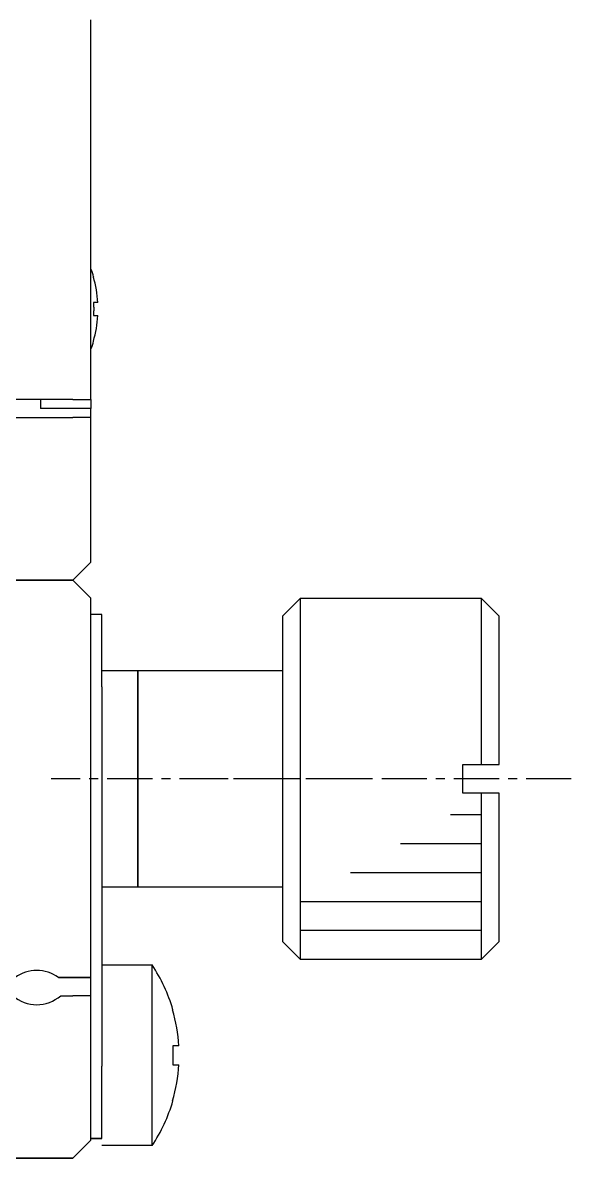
# Model space of a CAD drawing. Extents: x 102 to 333, y 47 to 271.
# Drawn here: x 317.56 to 332.75, y 96.2 to 127.63 of the extents above; entities that cross this region are included whole.
import ezdxf

# ---------------------------------------------------------------- set-up
doc = ezdxf.new("R2010")
doc.units = 0
doc.linetypes.add('CENTER', pattern=[2, 1.25, -0.25, 0.25, -0.25])
doc.layers.get('0').update_dxf_attribs({"linetype": 'CONTINUOUS'})
doc.layers.add('CENTER', color=1, linetype='CENTER')

msp = doc.modelspace()

# ---------------------------------------------------------------- linework, layer by layer
at = {"color": 7, "linetype": 'CONTINUOUS'}
for p, q in [((319.448, 117.201), (319.448, 127.701)), ((319.522, 120.589), (319.518, 120.587)), ((319.522, 120.589), (319.518, 120.587)), ((319.638, 119.881), (319.518, 119.881)), ((319.638, 119.881), (319.518, 119.881)), ((319.518, 119.521), (319.638, 119.521)), ((319.518, 118.814), (319.522, 118.812)), ((318.948, 117.201), (302.948, 117.201)), ((318.048, 117.201), (318.048, 116.951)), ((319.448, 116.951), (318.048, 116.951)), ((318.948, 117.201), (319.448, 117.201)), ((319.448, 117.201), (319.448, 116.951)), ((319.448, 116.701), (319.448, 116.951)), ((302.948, 116.701), (318.948, 116.701)), ((319.448, 116.701), (318.948, 116.701)), ((319.448, 112.701), (319.448, 116.701)), ((318.948, 112.201), (319.298, 112.551)), ((319.298, 112.551), (318.948, 112.201)), ((319.448, 112.701), (319.198, 112.451)), ((319.198, 112.451), (319.448, 112.701)), ((318.948, 112.201), (269.948, 112.201)), ((269.948, 112.201), (318.948, 112.201)), ((319.198, 112.451), (318.948, 112.201)), ((318.948, 112.201), (319.198, 112.451)), ((318.948, 112.201), (319.198, 111.951)), ((319.448, 111.701), (319.198, 111.951)), ((319.448, 101.201), (319.448, 111.701)), ((324.748, 111.201), (325.248, 111.701)), ((325.248, 111.701), (330.248, 111.701)), ((325.248, 106.701), (325.248, 111.701)), ((330.248, 111.701), (330.248, 107.101)), ((330.248, 111.701), (330.748, 111.201)), ((319.748, 111.251), (319.448, 111.251)), ((319.748, 109.251), (319.748, 111.251)), ((324.748, 111.201), (324.748, 106.701)), ((330.748, 107.101), (330.748, 111.201)), ((319.748, 109.701), (320.748, 109.701)), ((320.748, 109.701), (320.748, 106.701)), ((320.748, 106.701), (320.748, 109.701)), ((320.748, 109.701), (324.748, 109.701)), ((319.748, 109.251), (319.748, 100.126)), ((329.748, 107.101), (330.248, 107.101)), ((329.748, 106.301), (329.748, 107.101)), ((330.248, 107.101), (330.748, 107.101)), ((320.748, 106.701), (320.748, 103.701)), ((320.748, 103.701), (320.748, 106.701)), ((324.748, 106.701), (324.748, 102.201)), ((325.248, 101.701), (325.248, 106.701)), ((330.248, 106.301), (329.748, 106.301)), ((330.748, 106.301), (330.248, 106.301)), ((330.248, 106.301), (330.248, 101.701)), ((330.748, 102.201), (330.748, 106.301)), ((320.748, 103.701), (319.748, 103.701)), ((324.748, 103.701), (320.748, 103.701)), ((325.248, 101.701), (324.748, 102.201)), ((330.748, 102.201), (330.248, 101.701)), ((319.748, 101.551), (321.14, 101.551)), ((321.14, 96.551), (321.14, 101.551)), ((330.248, 101.701), (325.248, 101.701)), ((318.548, 101.201), (318.948, 101.201)), ((318.948, 101.201), (318.548, 101.201)), ((319.448, 101.201), (318.948, 101.201)), ((318.948, 101.201), (319.448, 101.201)), ((319.448, 100.701), (319.448, 101.201)), ((318.61, 100.701), (318.948, 100.701)), ((319.448, 100.701), (318.948, 100.701)), ((319.448, 96.701), (319.448, 100.701)), ((321.718, 100.313), (321.711, 100.309)), ((321.718, 100.313), (321.711, 100.309)), ((319.748, 100.126), (319.748, 98.751)), ((321.883, 99.311), (321.711, 99.311)), ((321.883, 99.311), (321.711, 99.311)), ((319.748, 96.751), (319.748, 98.751)), ((321.711, 98.791), (321.883, 98.791)), ((321.711, 97.792), (321.718, 97.789)), ((319.448, 96.701), (319.198, 96.451)), ((319.198, 96.451), (319.448, 96.701)), ((319.748, 96.751), (319.448, 96.751)), ((319.448, 96.751), (319.748, 96.751)), ((321.14, 96.551), (319.748, 96.551)), ((318.948, 96.201), (309.448, 96.201)), ((309.448, 96.201), (318.948, 96.201)), ((318.948, 96.201), (319.198, 96.451)), ((319.198, 96.451), (318.948, 96.201))]:
    msp.add_line(p, q, dxfattribs=at)
at = {"color": 3, "linetype": 'CONTINUOUS'}
for p, q in [((330.248, 105.701), (329.405, 105.701)), ((330.248, 104.901), (328.019, 104.901)), ((330.248, 104.101), (326.634, 104.101)), ((330.248, 103.301), (325.248, 103.301)), ((330.248, 102.501), (325.248, 102.501))]:
    msp.add_line(p, q, dxfattribs=at)
at = {"color": 7, "linetype": 'CONTINUOUS'}
for points in [[(319.517, 119.881, 0), (319.517, 119.877, 0), (319.519, 119.875, 0), (319.519, 119.871, 0), (319.519, 119.869, 0), (319.519, 119.867, 0), (319.519, 119.863, 0), (319.519, 119.861, 0), (319.519, 119.857, 0), (319.519, 119.855, 0), (319.519, 119.853, 0), (319.519, 119.849, 0), (319.519, 119.847, 0), (319.519, 119.843, 0), (319.519, 119.841, 0), (319.519, 119.839, 0), (319.519, 119.835, 0), (319.519, 119.833, 0), (319.519, 119.829, 0), (319.521, 119.827, 0), (319.521, 119.825, 0), (319.521, 119.821, 0), (319.521, 119.819, 0), (319.521, 119.815, 0), (319.521, 119.813, 0), (319.521, 119.811, 0), (319.521, 119.807, 0), (319.521, 119.805, 0), (319.521, 119.801, 0), (319.521, 119.799, 0), (319.521, 119.797, 0), (319.521, 119.793, 0), (319.521, 119.791, 0), (319.521, 119.787, 0), (319.521, 119.785, 0), (319.521, 119.783, 0), (319.521, 119.779, 0), (319.521, 119.777, 0), (319.521, 119.773, 0), (319.521, 119.771, 0), (319.521, 119.767, 0), (319.521, 119.765, 0), (319.521, 119.763, 0), (319.521, 119.759, 0), (319.521, 119.757, 0), (319.521, 119.753, 0), (319.523, 119.751, 0), (319.523, 119.749, 0), (319.523, 119.745, 0), (319.523, 119.743, 0), (319.523, 119.739, 0), (319.523, 119.737, 0), (319.523, 119.735, 0), (319.523, 119.731, 0), (319.523, 119.729, 0), (319.523, 119.725, 0), (319.523, 119.723, 0), (319.523, 119.721, 0), (319.523, 119.717, 0), (319.523, 119.715, 0), (319.523, 119.711, 0), (319.523, 119.709, 0), (319.523, 119.707, 0), (319.523, 119.703, 0), (319.523, 119.701, 0), (319.523, 119.697, 0), (319.523, 119.695, 0), (319.523, 119.691, 0), (319.523, 119.689, 0), (319.523, 119.687, 0), (319.523, 119.683, 0), (319.523, 119.681, 0), (319.523, 119.677, 0), (319.523, 119.675, 0), (319.523, 119.673, 0), (319.523, 119.669, 0), (319.523, 119.667, 0), (319.523, 119.663, 0), (319.523, 119.661, 0), (319.523, 119.659, 0), (319.523, 119.655, 0), (319.523, 119.653, 0), (319.523, 119.649, 0), (319.521, 119.647, 0), (319.521, 119.645, 0), (319.521, 119.641, 0), (319.521, 119.639, 0), (319.521, 119.635, 0), (319.521, 119.633, 0), (319.521, 119.631, 0), (319.521, 119.627, 0), (319.521, 119.625, 0), (319.521, 119.621, 0), (319.521, 119.619, 0), (319.521, 119.617, 0), (319.521, 119.613, 0), (319.521, 119.611, 0), (319.521, 119.607, 0), (319.521, 119.605, 0), (319.521, 119.601, 0), (319.521, 119.599, 0), (319.521, 119.597, 0), (319.521, 119.593, 0), (319.521, 119.591, 0), (319.521, 119.587, 0), (319.521, 119.585, 0), (319.521, 119.583, 0), (319.521, 119.579, 0), (319.521, 119.577, 0), (319.521, 119.573, 0), (319.519, 119.571, 0), (319.519, 119.569, 0), (319.519, 119.565, 0), (319.519, 119.563, 0), (319.519, 119.559, 0), (319.519, 119.557, 0), (319.519, 119.555, 0), (319.519, 119.551, 0), (319.519, 119.549, 0), (319.519, 119.545, 0), (319.519, 119.543, 0), (319.519, 119.541, 0), (319.519, 119.537, 0), (319.519, 119.535, 0), (319.519, 119.531, 0), (319.519, 119.529, 0), (319.519, 119.527, 0), (319.517, 119.523, 0), (319.517, 119.521, 0)], [(321.711, 99.311, 0), (321.711, 99.307, 0), (321.711, 99.303, 0), (321.711, 99.299, 0), (321.711, 99.295, 0), (321.711, 99.291, 0), (321.713, 99.286, 0), (321.713, 99.282, 0), (321.713, 99.278, 0), (321.713, 99.274, 0), (321.713, 99.27, 0), (321.713, 99.266, 0), (321.713, 99.262, 0), (321.713, 99.258, 0), (321.713, 99.254, 0), (321.713, 99.25, 0), (321.713, 99.246, 0), (321.713, 99.242, 0), (321.715, 99.238, 0), (321.715, 99.234, 0), (321.715, 99.23, 0), (321.715, 99.226, 0), (321.715, 99.221, 0), (321.715, 99.217, 0), (321.715, 99.213, 0), (321.715, 99.209, 0), (321.715, 99.205, 0), (321.715, 99.201, 0), (321.715, 99.197, 0), (321.715, 99.193, 0), (321.715, 99.189, 0), (321.715, 99.185, 0), (321.715, 99.181, 0), (321.717, 99.177, 0), (321.717, 99.173, 0), (321.717, 99.169, 0), (321.717, 99.165, 0), (321.717, 99.161, 0), (321.717, 99.156, 0), (321.717, 99.152, 0), (321.717, 99.148, 0), (321.717, 99.144, 0), (321.717, 99.14, 0), (321.717, 99.136, 0), (321.717, 99.132, 0), (321.717, 99.128, 0), (321.717, 99.124, 0), (321.717, 99.12, 0), (321.717, 99.116, 0), (321.717, 99.112, 0), (321.717, 99.108, 0), (321.717, 99.104, 0), (321.717, 99.1, 0), (321.717, 99.096, 0), (321.717, 99.091, 0), (321.717, 99.087, 0), (321.717, 99.083, 0), (321.717, 99.079, 0), (321.717, 99.075, 0), (321.717, 99.071, 0), (321.717, 99.067, 0), (321.717, 99.063, 0), (321.717, 99.059, 0), (321.717, 99.055, 0), (321.717, 99.051, 0), (321.717, 99.047, 0), (321.717, 99.043, 0), (321.717, 99.039, 0), (321.717, 99.035, 0), (321.717, 99.03, 0), (321.717, 99.026, 0), (321.717, 99.022, 0), (321.717, 99.018, 0), (321.717, 99.014, 0), (321.717, 99.01, 0), (321.717, 99.006, 0), (321.717, 99.002, 0), (321.717, 98.998, 0), (321.717, 98.994, 0), (321.717, 98.99, 0), (321.717, 98.986, 0), (321.717, 98.982, 0), (321.717, 98.978, 0), (321.717, 98.974, 0), (321.717, 98.97, 0), (321.717, 98.965, 0), (321.717, 98.961, 0), (321.717, 98.957, 0), (321.717, 98.953, 0), (321.717, 98.949, 0), (321.717, 98.945, 0), (321.717, 98.941, 0), (321.717, 98.937, 0), (321.717, 98.933, 0), (321.717, 98.929, 0), (321.717, 98.925, 0), (321.715, 98.921, 0), (321.715, 98.917, 0), (321.715, 98.913, 0), (321.715, 98.909, 0), (321.715, 98.905, 0), (321.715, 98.9, 0), (321.715, 98.896, 0), (321.715, 98.892, 0), (321.715, 98.888, 0), (321.715, 98.884, 0), (321.715, 98.88, 0), (321.715, 98.876, 0), (321.715, 98.872, 0), (321.715, 98.868, 0), (321.715, 98.864, 0), (321.713, 98.86, 0), (321.713, 98.856, 0), (321.713, 98.852, 0), (321.713, 98.848, 0), (321.713, 98.844, 0), (321.713, 98.84, 0), (321.713, 98.835, 0), (321.713, 98.831, 0), (321.713, 98.827, 0), (321.713, 98.823, 0), (321.713, 98.819, 0), (321.713, 98.815, 0), (321.711, 98.811, 0), (321.711, 98.807, 0), (321.711, 98.803, 0), (321.711, 98.799, 0), (321.711, 98.795, 0), (321.711, 98.791, 0)]]:
    msp.add_polyline3d(points, dxfattribs=at)
for centre, radius, start, end in [((316.448, 119.701), 3.2, 16.1225, 20.3641), ((316.448, 119.701), 3.195, 3.2297, 16.1067), ((316.448, 119.701), 3.195, 343.8933, 356.7703), ((316.448, 119.701), 3.2, 339.6359, 343.8775), ((317.398, 99.051), 4.5, 16.2858, 33.749), ((317.948, 100.401), 1, 53.1301, 126.8699), ((317.948, 101.451), 1, 228.5904, 311.4096), ((317.398, 99.051), 4.492, 3.3178, 16.2694), ((317.398, 99.051), 4.492, 343.7306, 356.6822), ((317.398, 99.051), 4.5, 326.251, 343.7142)]:
    msp.add_arc(centre, radius, start, end, dxfattribs=at)
at = {"layer": 'CENTER', "color": 1, "linetype": 'CENTER'}
for p, q in [((327.148, 106.701), (318.348, 106.701)), ((332.748, 106.701), (322.748, 106.701))]:
    msp.add_line(p, q, dxfattribs=at)

doc.saveas('drawing.dxf')
